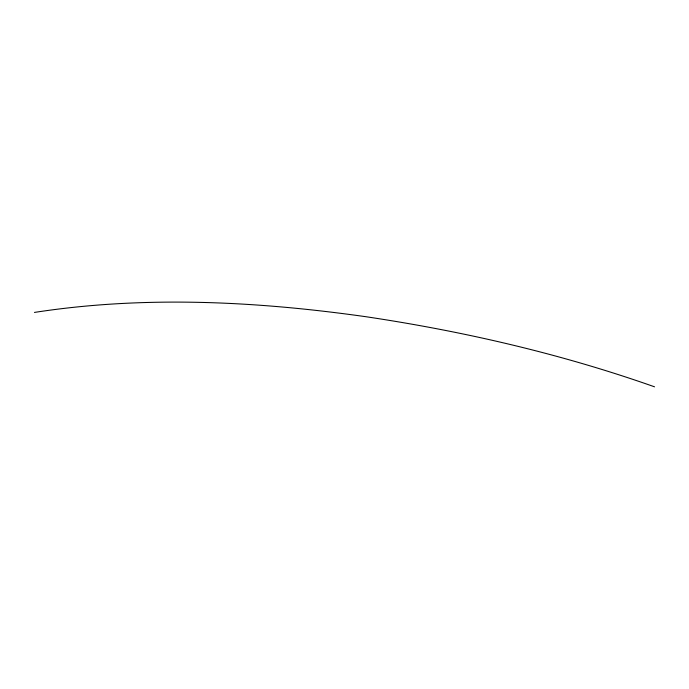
<?xml version="1.0" encoding="UTF-8"?>
<svg xmlns="http://www.w3.org/2000/svg" width="689" height="689" viewBox="0 0 689 689"><rect width="100%" height="100%" fill="white"/><g stroke="black" fill="none" stroke-linecap="round" stroke-linejoin="round"><path stroke-width="1.03" d="M34.45 312.418C144.225 295.46 256.222 301.196 365.807 316.699C463.878 331.366 560.984 353.801 654.55 386.822"/></g></svg>
